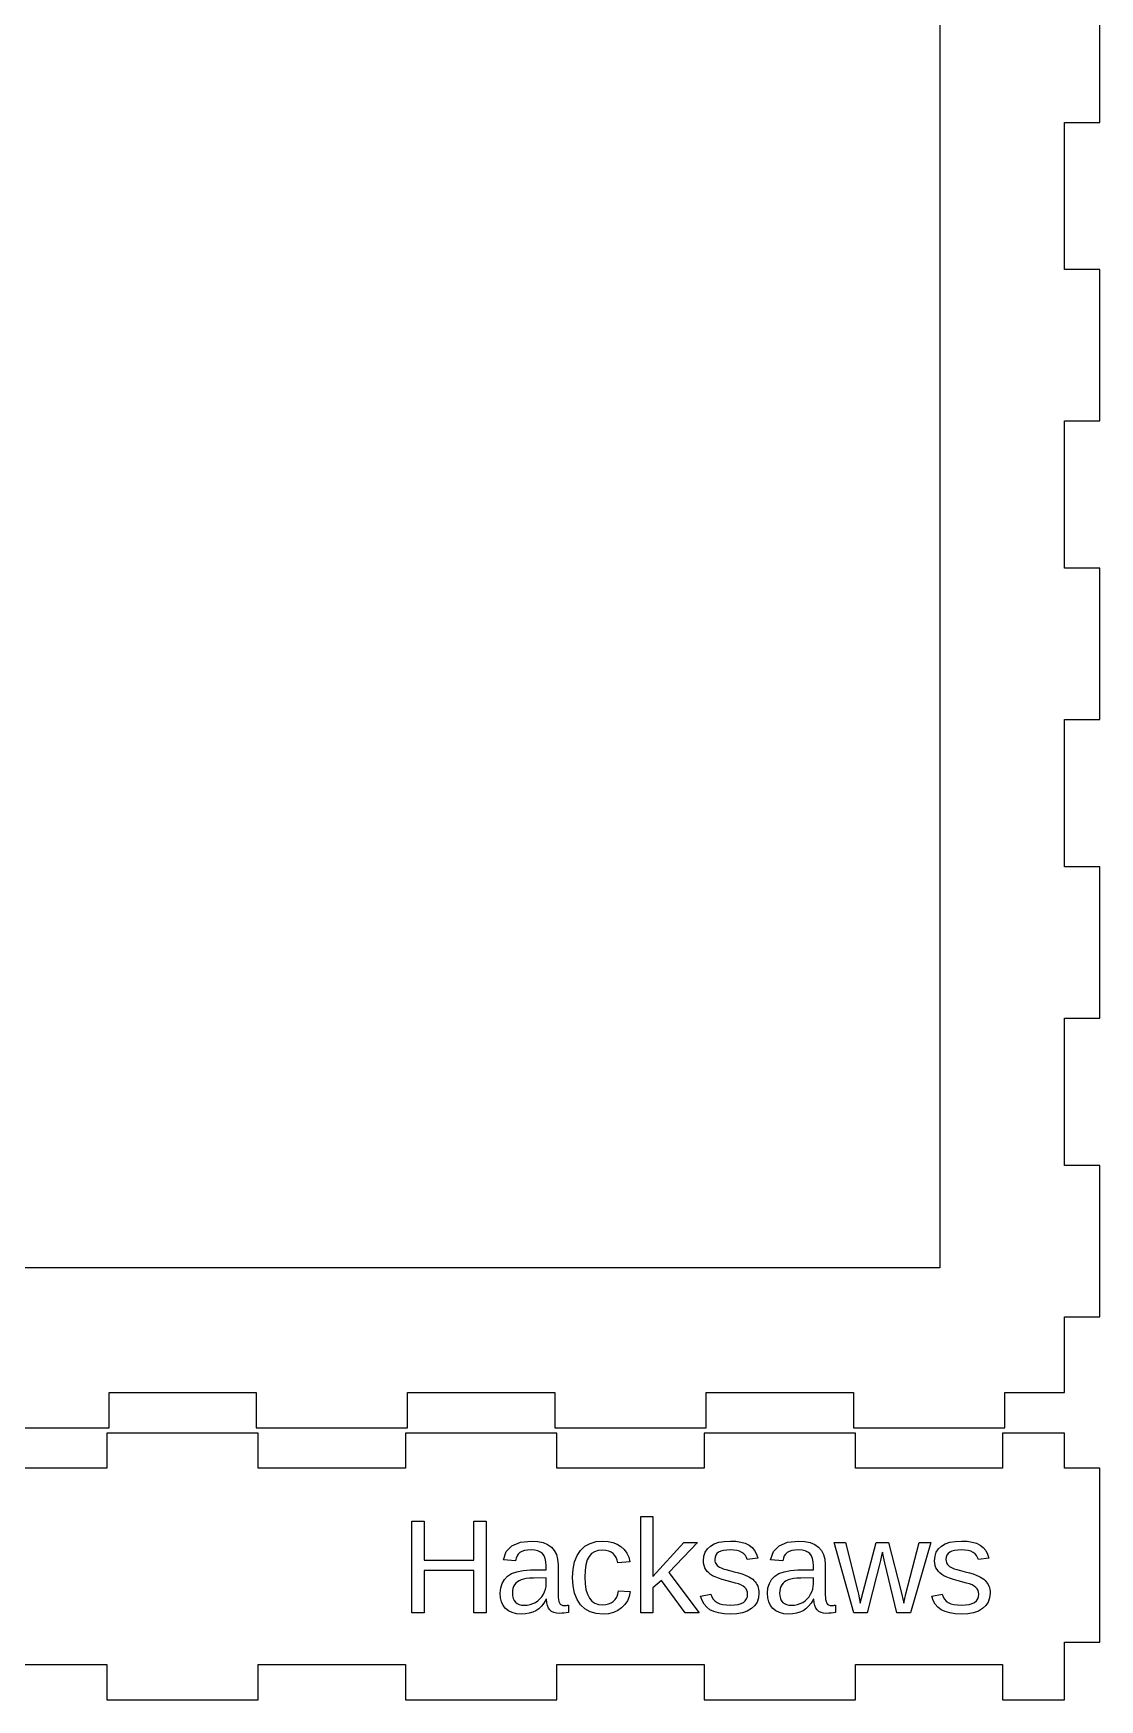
# Model space of a CAD drawing. Header units: metres. Extents: x -388 to 588, y -456 to 144.
# Drawn here: x 0 to 100, y -168.5 to -12.2 of the extents above; entities that cross this region are included whole.
import ezdxf

# ---------------------------------------------------------------- set-up
doc = ezdxf.new("R2010")
doc.units = ezdxf.units.M

msp = doc.modelspace()

# ---------------------------------------------------------------- linework, layer by layer
for p, q in [((85, 129), (85, -128)), ((100, -20.6), (100, -6.4)), ((96.7, -34.4), (96.7, -20.6)), ((96.7, -20.6), (100, -20.6)), ((100, -34.4), (96.7, -34.4)), ((100, -48.6), (100, -34.4)), ((96.7, -62.4), (96.7, -48.6)), ((96.7, -48.6), (100, -48.6)), ((100, -62.4), (96.7, -62.4)), ((100, -76.6), (100, -62.4)), ((96.7, -90.4), (96.7, -76.6)), ((96.7, -76.6), (100, -76.6)), ((100, -90.4), (96.7, -90.4)), ((100, -104.6), (100, -90.4)), ((96.7, -118.4), (96.7, -104.6)), ((96.7, -104.6), (100, -104.6)), ((100, -118.4), (96.7, -118.4)), ((100, -132.6), (100, -118.4)), ((85, -128), (-85, -128)), ((96.7, -139.7), (96.7, -132.6)), ((96.7, -132.6), (100, -132.6)), ((7.1, -143), (7.1, -139.7)), ((7.1, -139.7), (20.9, -139.7)), ((20.9, -139.7), (20.9, -143)), ((35.1, -143), (35.1, -139.7)), ((35.1, -139.7), (48.9, -139.7)), ((48.9, -139.7), (48.9, -143)), ((63.1, -143), (63.1, -139.7)), ((63.1, -139.7), (76.9, -139.7)), ((76.9, -139.7), (76.9, -143)), ((91.1, -143), (91.1, -139.7)), ((91.1, -139.7), (96.7, -139.7)), ((-7.1, -143), (7.1, -143)), ((21.1, -143.5), (6.9, -143.5)), ((6.9, -143.5), (6.9, -146.8)), ((20.9, -143), (35.1, -143)), ((21.1, -146.8), (21.1, -143.5)), ((49.1, -143.5), (34.9, -143.5)), ((34.9, -143.5), (34.9, -146.8)), ((48.9, -143), (63.1, -143)), ((49.1, -146.8), (49.1, -143.5)), ((77.1, -143.5), (62.9, -143.5)), ((62.9, -143.5), (62.9, -146.8)), ((76.9, -143), (91.1, -143)), ((77.1, -146.8), (77.1, -143.5)), ((96.7, -143.5), (90.9, -143.5)), ((90.9, -143.5), (90.9, -146.8)), ((96.7, -146.8), (96.7, -143.5)), ((6.9, -146.8), (-6.9, -146.8)), ((34.9, -146.8), (21.1, -146.8)), ((62.9, -146.8), (49.1, -146.8)), ((90.9, -146.8), (77.1, -146.8)), ((100, -146.8), (96.7, -146.8)), ((100, -163.1), (100, -146.8)), ((56.9837, -160.344), (56.9837, -151.32)), ((56.9837, -151.32), (58.0807, -151.32)), ((58.0807, -151.32), (58.0807, -156.951)), ((35.4899, -160.344), (35.4899, -151.768)), ((35.4899, -151.768), (36.6539, -151.768)), ((36.6539, -151.768), (36.6539, -155.416)), ((41.3058, -155.416), (41.3058, -151.768)), ((41.3058, -151.768), (42.4698, -151.768)), ((42.4698, -151.768), (42.4698, -160.344)), ((44.0856, -155.378), (44.3549, -154.61)), ((44.3549, -154.61), (44.8836, -154.062)), ((44.8836, -154.062), (45.6719, -153.733)), ((45.821, -154.596), (45.6296, -154.703)), ((45.6719, -153.733), (46.7196, -153.624)), ((46.0624, -154.52), (45.821, -154.596)), ((46.3535, -154.474), (46.0624, -154.52)), ((46.6946, -154.459), (46.3535, -154.474)), ((47.0334, -154.48), (46.6946, -154.459)), ((46.7196, -153.624), (47.3003, -153.659)), ((47.3239, -154.546), (47.0334, -154.48)), ((47.3003, -153.659), (47.8044, -153.767)), ((47.5659, -154.654), (47.3239, -154.546)), ((47.7596, -154.806), (47.5659, -154.654)), ((47.8044, -153.767), (48.2318, -153.945)), ((48.2318, -153.945), (48.5826, -154.195)), ((48.5826, -154.195), (48.856, -154.512)), ((48.856, -154.512), (49.0514, -154.892)), ((50.9914, -154.987), (51.3129, -154.5)), ((51.3129, -154.5), (51.7202, -154.117)), ((51.7202, -154.117), (52.2072, -153.843)), ((52.2072, -153.843), (52.7737, -153.679)), ((52.6322, -154.628), (52.3442, -154.809)), ((52.9807, -154.519), (52.6322, -154.628)), ((52.7737, -153.679), (53.4199, -153.624)), ((53.3899, -154.483), (52.9807, -154.519)), ((53.694, -154.503), (53.3899, -154.483)), ((53.4199, -153.624), (53.9064, -153.656)), ((53.9612, -154.563), (53.694, -154.503)), ((53.9064, -153.656), (54.3497, -153.755)), ((54.1915, -154.664), (53.9612, -154.563)), ((54.3849, -154.805), (54.1915, -154.664)), ((54.3497, -153.755), (54.7499, -153.918)), ((54.7499, -153.918), (55.1069, -154.147)), ((55.1069, -154.147), (55.4112, -154.433)), ((55.4112, -154.433), (55.6529, -154.768)), ((58.0807, -156.951), (61.0017, -153.752)), ((62.2877, -153.752), (59.5987, -156.585)), ((61.0017, -153.752), (62.2877, -153.752)), ((62.8848, -155.052), (63.0059, -154.68)), ((63.0059, -154.68), (63.2078, -154.362)), ((63.2078, -154.362), (63.4904, -154.098)), ((63.4904, -154.098), (63.8504, -153.89)), ((63.8504, -153.89), (64.2844, -153.742)), ((64.2674, -154.68), (64.1117, -154.808)), ((64.4705, -154.58), (64.2674, -154.68)), ((64.2844, -153.742), (64.7924, -153.653)), ((64.7227, -154.51), (64.4705, -154.58)), ((65.024, -154.467), (64.7227, -154.51)), ((64.7924, -153.653), (65.3744, -153.624)), ((65.3744, -154.453), (65.024, -154.467)), ((65.3744, -153.624), (65.8943, -153.648)), ((65.6953, -154.467), (65.3744, -154.453)), ((65.9819, -154.512), (65.6953, -154.467)), ((65.8943, -153.648), (66.3579, -153.72)), ((66.2343, -154.585), (65.9819, -154.512)), ((66.4524, -154.688), (66.2343, -154.585)), ((66.3579, -153.72), (66.7653, -153.84)), ((66.7653, -153.84), (67.1164, -154.008)), ((67.1164, -154.008), (67.4098, -154.229)), ((67.4098, -154.229), (67.6439, -154.508)), ((67.6439, -154.508), (67.8188, -154.844)), ((69.1452, -155.378), (69.4144, -154.61)), ((69.4144, -154.61), (69.9432, -154.062)), ((69.9432, -154.062), (70.7314, -153.733)), ((70.8806, -154.596), (70.6892, -154.703)), ((70.7314, -153.733), (71.7792, -153.624)), ((71.1219, -154.52), (70.8806, -154.596)), ((71.4131, -154.474), (71.1219, -154.52)), ((71.7542, -154.459), (71.4131, -154.474)), ((72.093, -154.48), (71.7542, -154.459)), ((71.7792, -153.624), (72.3599, -153.659)), ((72.3834, -154.546), (72.093, -154.48)), ((72.3599, -153.659), (72.8639, -153.767)), ((72.6255, -154.654), (72.3834, -154.546)), ((72.8192, -154.806), (72.6255, -154.654)), ((72.8639, -153.767), (73.2914, -153.945)), ((73.2914, -153.945), (73.6422, -154.195)), ((73.6422, -154.195), (73.9156, -154.512)), ((73.9156, -154.512), (74.1109, -154.892)), ((76.9355, -160.344), (75.0865, -153.752)), ((75.0865, -153.752), (76.1705, -153.752)), ((76.1705, -153.752), (77.3211, -158.36)), ((77.6555, -158.985), (79.0345, -153.752)), ((79.0345, -153.752), (80.2105, -153.752)), ((79.6195, -154.653), (79.5493, -154.987)), ((79.8395, -155.683), (79.6195, -154.653)), ((80.2105, -153.752), (81.3635, -158.278)), ((81.8335, -158.589), (83.0865, -153.752)), ((84.1585, -153.752), (82.2655, -160.344)), ((83.0865, -153.752), (84.1585, -153.752)), ((84.5586, -155.052), (84.6798, -154.68)), ((84.6798, -154.68), (84.8816, -154.362)), ((84.8816, -154.362), (85.1643, -154.098)), ((85.1643, -154.098), (85.5243, -153.89)), ((85.5243, -153.89), (85.9583, -153.742)), ((85.9413, -154.68), (85.7855, -154.808)), ((86.1443, -154.58), (85.9413, -154.68)), ((85.9583, -153.742), (86.4663, -153.653)), ((86.3965, -154.51), (86.1443, -154.58)), ((86.6978, -154.467), (86.3965, -154.51)), ((86.4663, -153.653), (87.0483, -153.624)), ((87.0483, -154.453), (86.6978, -154.467)), ((87.0483, -153.624), (87.5681, -153.648)), ((87.3691, -154.467), (87.0483, -154.453)), ((87.6558, -154.512), (87.3691, -154.467)), ((87.5681, -153.648), (88.0318, -153.72)), ((87.9081, -154.585), (87.6558, -154.512)), ((88.1263, -154.688), (87.9081, -154.585)), ((88.0318, -153.72), (88.4391, -153.84)), ((88.4391, -153.84), (88.7903, -154.008)), ((88.7903, -154.008), (89.0836, -154.229)), ((89.0836, -154.229), (89.3178, -154.508)), ((89.3178, -154.508), (89.4926, -154.844)), ((36.6539, -155.416), (41.3058, -155.416)), ((45.2306, -155.48), (44.0856, -155.378)), ((45.2807, -155.231), (45.2306, -155.48)), ((45.3639, -155.019), (45.2807, -155.231)), ((45.4802, -154.842), (45.3639, -155.019)), ((45.6296, -154.703), (45.4802, -154.842)), ((47.9079, -155.007), (47.7596, -154.806)), ((48.0139, -155.266), (47.9079, -155.007)), ((48.0774, -155.581), (48.0139, -155.266)), ((48.0986, -155.954), (48.0774, -155.581)), ((48.0986, -156.312), (48.0986, -155.954)), ((49.0514, -154.892), (49.1685, -155.337)), ((49.1685, -155.337), (49.2076, -155.845)), ((49.2076, -155.845), (49.2076, -158.689)), ((50.6239, -156.258), (50.7617, -155.573)), ((50.7617, -155.573), (50.9914, -154.987)), ((51.8222, -155.842), (51.7485, -156.38)), ((51.945, -155.402), (51.8222, -155.842)), ((52.1169, -155.063), (51.945, -155.402)), ((52.3442, -154.809), (52.1169, -155.063)), ((54.5439, -154.979), (54.3849, -154.805)), ((54.6697, -155.182), (54.5439, -154.979)), ((54.7624, -155.413), (54.6697, -155.182)), ((54.8219, -155.672), (54.7624, -155.413)), ((55.9489, -155.587), (54.8219, -155.672)), ((55.6529, -154.768), (55.8322, -155.153)), ((55.8322, -155.153), (55.9489, -155.587)), ((62.8444, -155.478), (62.8848, -155.052)), ((62.8586, -155.713), (62.8444, -155.478)), ((62.9012, -155.93), (62.8586, -155.713)), ((62.9721, -156.127), (62.9012, -155.93)), ((63.0714, -156.305), (62.9721, -156.127)), ((63.9337, -155.152), (63.9114, -155.368)), ((63.9114, -155.368), (63.9206, -155.503)), ((63.9206, -155.503), (63.9482, -155.625)), ((64.0004, -154.965), (63.9337, -155.152)), ((63.9482, -155.625), (63.9941, -155.736)), ((63.9941, -155.736), (64.0584, -155.834)), ((64.1117, -154.808), (64.0004, -154.965)), ((64.0584, -155.834), (64.1407, -155.922)), ((64.1407, -155.922), (64.2407, -156.003)), ((64.2407, -156.003), (64.3582, -156.078)), ((64.3582, -156.078), (64.4934, -156.146)), ((64.4934, -156.146), (64.6777, -156.216)), ((64.6777, -156.216), (64.9417, -156.298)), ((66.6345, -154.818), (66.4524, -154.688)), ((66.7777, -154.973), (66.6345, -154.818)), ((66.882, -155.154), (66.7777, -154.973)), ((66.9474, -155.361), (66.882, -155.154)), ((67.9344, -155.239), (66.9474, -155.361)), ((67.8188, -154.844), (67.9344, -155.239)), ((70.2902, -155.48), (69.1452, -155.378)), ((70.3402, -155.231), (70.2902, -155.48)), ((70.4234, -155.019), (70.3402, -155.231)), ((70.5397, -154.842), (70.4234, -155.019)), ((70.6892, -154.703), (70.5397, -154.842)), ((72.9675, -155.007), (72.8192, -154.806)), ((73.0734, -155.266), (72.9675, -155.007)), ((73.137, -155.581), (73.0734, -155.266)), ((73.1582, -155.954), (73.137, -155.581)), ((73.1582, -156.312), (73.1582, -155.954)), ((74.1109, -154.892), (74.2281, -155.337)), ((74.2281, -155.337), (74.2672, -155.845)), ((74.2672, -155.845), (74.2672, -158.689)), ((79.3272, -155.941), (79.0793, -156.925)), ((79.4485, -155.442), (79.3272, -155.941)), ((79.5493, -154.987), (79.4485, -155.442)), ((80.9915, -160.344), (79.8395, -155.683)), ((84.5183, -155.478), (84.5586, -155.052)), ((84.5324, -155.713), (84.5183, -155.478)), ((84.575, -155.93), (84.5324, -155.713)), ((84.646, -156.127), (84.575, -155.93)), ((84.7453, -156.305), (84.646, -156.127)), ((85.6075, -155.152), (85.5853, -155.368)), ((85.5853, -155.368), (85.5945, -155.503)), ((85.5945, -155.503), (85.622, -155.625)), ((85.6743, -154.965), (85.6075, -155.152)), ((85.622, -155.625), (85.6679, -155.736)), ((85.6679, -155.736), (85.7323, -155.834)), ((85.7855, -154.808), (85.6743, -154.965)), ((85.7323, -155.834), (85.8146, -155.922)), ((85.8146, -155.922), (85.9145, -156.003)), ((85.9145, -156.003), (86.0321, -156.078)), ((86.0321, -156.078), (86.1673, -156.146)), ((86.1673, -156.146), (86.3516, -156.216)), ((86.3516, -156.216), (86.6155, -156.298)), ((88.3083, -154.818), (88.1263, -154.688)), ((88.4515, -154.973), (88.3083, -154.818)), ((88.5558, -155.154), (88.4515, -154.973)), ((88.6213, -155.361), (88.5558, -155.154)), ((89.6083, -155.239), (88.6213, -155.361)), ((89.4926, -154.844), (89.6083, -155.239)), ((41.3058, -156.391), (36.6539, -156.391)), ((36.6539, -156.391), (36.6539, -160.344)), ((41.3058, -160.344), (41.3058, -156.391)), ((43.8365, -158.018), (43.9621, -157.593)), ((43.9621, -157.593), (44.1715, -157.229)), ((44.1715, -157.229), (44.4646, -156.924)), ((44.4646, -156.924), (44.8509, -156.68)), ((44.8509, -156.68), (45.3399, -156.501)), ((45.1336, -157.718), (45.0413, -157.883)), ((45.2511, -157.574), (45.1336, -157.718)), ((45.3916, -157.451), (45.2511, -157.574)), ((45.3399, -156.501), (45.9314, -156.386)), ((45.5551, -157.347), (45.3916, -157.451)), ((45.7416, -157.264), (45.5551, -157.347)), ((45.9633, -157.199), (45.7416, -157.264)), ((45.9314, -156.386), (46.6256, -156.336)), ((46.2314, -157.15), (45.9633, -157.199)), ((46.5458, -157.119), (46.2314, -157.15)), ((46.9066, -157.105), (46.5458, -157.119)), ((46.6256, -156.336), (48.0986, -156.312)), ((48.0986, -157.08), (46.9066, -157.105)), ((48.0818, -157.878), (48.0986, -157.626)), ((48.0986, -157.626), (48.0986, -157.08)), ((50.5779, -157.042), (50.6239, -156.258)), ((50.6237, -157.831), (50.5779, -157.042)), ((51.7485, -156.38), (51.7239, -157.018)), ((51.7239, -157.018), (51.7501, -157.634)), ((51.7501, -157.634), (51.8284, -158.166)), ((58.8977, -157.334), (58.0807, -157.998)), ((61.1437, -160.344), (58.8977, -157.334)), ((59.5987, -156.585), (62.4287, -160.344)), ((63.1959, -156.466), (63.0714, -156.305)), ((63.3422, -156.616), (63.1959, -156.466)), ((63.5104, -156.752), (63.3422, -156.616)), ((63.7004, -156.877), (63.5104, -156.752)), ((63.9357, -156.995), (63.7004, -156.877)), ((64.2397, -157.114), (63.9357, -156.995)), ((64.6122, -157.235), (64.2397, -157.114)), ((65.0534, -157.357), (64.6122, -157.235)), ((64.9417, -156.298), (65.2852, -156.393)), ((65.8444, -157.565), (65.0534, -157.357)), ((65.2852, -156.393), (65.7084, -156.5)), ((65.7084, -156.5), (66.1162, -156.608)), ((66.1242, -157.65), (65.8444, -157.565)), ((66.1162, -156.608), (66.4627, -156.711)), ((66.3627, -157.745), (66.1242, -157.65)), ((66.5597, -157.852), (66.3627, -157.745)), ((66.4627, -156.711), (66.7477, -156.811)), ((66.7477, -156.811), (66.9714, -156.907)), ((66.9714, -156.907), (67.1547, -157.003)), ((67.1547, -157.003), (67.3177, -157.104)), ((67.3177, -157.104), (67.4602, -157.21)), ((67.4602, -157.21), (67.5824, -157.321)), ((67.5824, -157.321), (67.688, -157.438)), ((67.688, -157.438), (67.7809, -157.564)), ((67.7809, -157.564), (67.8611, -157.7)), ((67.8611, -157.7), (67.9284, -157.844)), ((68.8961, -158.018), (69.0217, -157.593)), ((69.0217, -157.593), (69.231, -157.229)), ((69.231, -157.229), (69.5242, -156.924)), ((69.5242, -156.924), (69.9105, -156.68)), ((69.9105, -156.68), (70.3994, -156.501)), ((70.1932, -157.718), (70.1009, -157.883)), ((70.3107, -157.574), (70.1932, -157.718)), ((70.4512, -157.451), (70.3107, -157.574)), ((70.3994, -156.501), (70.991, -156.386)), ((70.6147, -157.347), (70.4512, -157.451)), ((70.8012, -157.264), (70.6147, -157.347)), ((71.0229, -157.199), (70.8012, -157.264)), ((70.991, -156.386), (71.6852, -156.336)), ((71.2909, -157.15), (71.0229, -157.199)), ((71.6054, -157.119), (71.2909, -157.15)), ((71.9662, -157.105), (71.6054, -157.119)), ((71.6852, -156.336), (73.1582, -156.312)), ((73.1582, -157.08), (71.9662, -157.105)), ((73.1414, -157.878), (73.1582, -157.626)), ((73.1582, -157.626), (73.1582, -157.08)), ((79.0793, -156.925), (78.7047, -158.392)), ((84.8697, -156.466), (84.7453, -156.305)), ((85.016, -156.616), (84.8697, -156.466)), ((85.1842, -156.752), (85.016, -156.616)), ((85.3743, -156.877), (85.1842, -156.752)), ((85.6096, -156.995), (85.3743, -156.877)), ((85.9135, -157.114), (85.6096, -156.995)), ((86.2861, -157.235), (85.9135, -157.114)), ((86.7273, -157.357), (86.2861, -157.235)), ((86.6155, -156.298), (86.9591, -156.393)), ((87.5183, -157.565), (86.7273, -157.357)), ((86.9591, -156.393), (87.3823, -156.5)), ((87.3823, -156.5), (87.7901, -156.608)), ((87.7981, -157.65), (87.5183, -157.565)), ((87.7901, -156.608), (88.1365, -156.711)), ((88.0365, -157.745), (87.7981, -157.65)), ((88.2336, -157.852), (88.0365, -157.745)), ((88.1365, -156.711), (88.4216, -156.811)), ((88.4216, -156.811), (88.6453, -156.907)), ((88.6453, -156.907), (88.8286, -157.003)), ((88.8286, -157.003), (88.9915, -157.104)), ((88.9915, -157.104), (89.1341, -157.21)), ((89.1341, -157.21), (89.2563, -157.321)), ((89.2563, -157.321), (89.3619, -157.438)), ((89.3619, -157.438), (89.4548, -157.564)), ((89.4548, -157.564), (89.5349, -157.7)), ((89.5349, -157.7), (89.6023, -157.844)), ((43.7946, -158.502), (43.8365, -158.018)), ((43.8257, -158.936), (43.7946, -158.502)), ((43.9189, -159.322), (43.8257, -158.936)), ((44.0742, -159.658), (43.9189, -159.322)), ((44.9358, -158.284), (44.9226, -158.521)), ((44.9226, -158.521), (44.9406, -158.775)), ((44.9754, -158.071), (44.9358, -158.284)), ((44.9406, -158.775), (44.9944, -158.999)), ((45.0413, -157.883), (44.9754, -158.071)), ((44.9944, -158.999), (45.084, -159.192)), ((45.084, -159.192), (45.2096, -159.355)), ((45.2096, -159.355), (45.3689, -159.483)), ((46.8533, -159.493), (47.0946, -159.373)), ((47.0946, -159.373), (47.3153, -159.222)), ((47.3153, -159.222), (47.5114, -159.045)), ((47.5114, -159.045), (47.6828, -158.843)), ((47.6828, -158.843), (47.8296, -158.616)), ((47.8296, -158.616), (47.9473, -158.373)), ((48.0986, -159.087), (47.8806, -159.438)), ((47.9473, -158.373), (48.0314, -158.128)), ((48.0314, -158.128), (48.0818, -157.878)), ((48.1346, -159.087), (48.0986, -159.087)), ((48.1677, -159.405), (48.1346, -159.087)), ((49.2076, -158.689), (49.2155, -158.918)), ((49.2155, -158.918), (49.2394, -159.116)), ((49.2394, -159.116), (49.2791, -159.285)), ((49.2791, -159.285), (49.3346, -159.424)), ((50.7609, -158.519), (50.6237, -157.831)), ((50.9897, -159.108), (50.7609, -158.519)), ((51.3099, -159.596), (50.9897, -159.108)), ((51.8284, -158.166), (51.9591, -158.611)), ((51.9591, -158.611), (52.1419, -158.972)), ((52.1419, -158.972), (52.3774, -159.25)), ((52.3774, -159.25), (52.6659, -159.448)), ((54.1778, -159.426), (54.3879, -159.286)), ((54.3879, -159.286), (54.5674, -159.103)), ((54.5674, -159.103), (54.7087, -158.877)), ((54.7087, -158.877), (54.8119, -158.608)), ((54.8119, -158.608), (54.8769, -158.296)), ((54.8769, -158.296), (55.9859, -158.37)), ((55.7177, -159.232), (55.4791, -159.591)), ((55.8866, -158.825), (55.7177, -159.232)), ((55.9859, -158.37), (55.8866, -158.825)), ((58.0807, -157.998), (58.0807, -160.344)), ((62.5814, -158.802), (63.5504, -158.613)), ((62.7117, -159.203), (62.5814, -158.802)), ((62.9007, -159.547), (62.7117, -159.203)), ((63.5504, -158.613), (63.6397, -158.86)), ((63.6397, -158.86), (63.7667, -159.072)), ((63.7667, -159.072), (63.9312, -159.249)), ((63.9312, -159.249), (64.1334, -159.39)), ((66.7154, -157.969), (66.5597, -157.852)), ((66.5954, -159.379), (66.7661, -159.234)), ((66.8336, -158.1), (66.7154, -157.969)), ((66.7661, -159.234), (66.8879, -159.056)), ((66.9179, -158.25), (66.8336, -158.1)), ((66.8879, -159.056), (66.9611, -158.847)), ((66.9686, -158.418), (66.9179, -158.25)), ((66.9611, -158.847), (66.9854, -158.605)), ((66.9854, -158.605), (66.9686, -158.418)), ((67.8744, -159.349), (67.6532, -159.683)), ((68.0072, -158.961), (67.8744, -159.349)), ((67.9284, -157.844), (67.9822, -157.997)), ((67.9822, -157.997), (68.0207, -158.161)), ((68.0514, -158.52), (68.0072, -158.961)), ((68.0207, -158.161), (68.0437, -158.335)), ((68.0437, -158.335), (68.0514, -158.52)), ((68.8542, -158.502), (68.8961, -158.018)), ((68.8852, -158.936), (68.8542, -158.502)), ((68.9784, -159.322), (68.8852, -158.936)), ((69.1337, -159.658), (68.9784, -159.322)), ((69.9954, -158.284), (69.9822, -158.521)), ((69.9822, -158.521), (70.0001, -158.775)), ((70.0349, -158.071), (69.9954, -158.284)), ((70.0001, -158.775), (70.0539, -158.999)), ((70.1009, -157.883), (70.0349, -158.071)), ((70.0539, -158.999), (70.1436, -159.192)), ((70.1436, -159.192), (70.2692, -159.355)), ((70.2692, -159.355), (70.4284, -159.483)), ((71.9129, -159.493), (72.1542, -159.373)), ((72.1542, -159.373), (72.3749, -159.222)), ((72.3749, -159.222), (72.5709, -159.045)), ((72.5709, -159.045), (72.7424, -158.843)), ((72.7424, -158.843), (72.8892, -158.616)), ((72.8892, -158.616), (73.0069, -158.373)), ((73.1582, -159.087), (72.9402, -159.438)), ((73.0069, -158.373), (73.0909, -158.128)), ((73.0909, -158.128), (73.1414, -157.878)), ((73.1942, -159.087), (73.1582, -159.087)), ((73.2272, -159.405), (73.1942, -159.087)), ((74.2672, -158.689), (74.2751, -158.918)), ((74.2751, -158.918), (74.2989, -159.116)), ((74.2989, -159.116), (74.3386, -159.285)), ((74.3386, -159.285), (74.3942, -159.424)), ((77.3211, -158.36), (77.3757, -158.604)), ((77.3757, -158.604), (77.5515, -159.436)), ((77.5515, -159.436), (77.6555, -158.985)), ((78.7047, -158.392), (78.2035, -160.344)), ((81.3635, -158.278), (81.6445, -159.436)), ((81.6445, -159.436), (81.8335, -158.589)), ((84.2553, -158.802), (85.2243, -158.613)), ((84.3856, -159.203), (84.2553, -158.802)), ((84.5745, -159.547), (84.3856, -159.203)), ((85.2243, -158.613), (85.3136, -158.86)), ((85.3136, -158.86), (85.4405, -159.072)), ((85.4405, -159.072), (85.6051, -159.249)), ((85.6051, -159.249), (85.8073, -159.39)), ((88.3893, -157.969), (88.2336, -157.852)), ((88.2693, -159.379), (88.4399, -159.234)), ((88.5074, -158.1), (88.3893, -157.969)), ((88.4399, -159.234), (88.5618, -159.056)), ((88.5918, -158.25), (88.5074, -158.1)), ((88.5618, -159.056), (88.6349, -158.847)), ((88.6424, -158.418), (88.5918, -158.25)), ((88.6349, -158.847), (88.6593, -158.605)), ((88.6593, -158.605), (88.6424, -158.418)), ((89.5483, -159.349), (89.327, -159.683)), ((89.681, -158.961), (89.5483, -159.349)), ((89.6023, -157.844), (89.6561, -157.997)), ((89.6561, -157.997), (89.6945, -158.161)), ((89.7253, -158.52), (89.681, -158.961)), ((89.6945, -158.161), (89.7176, -158.335)), ((89.7176, -158.335), (89.7253, -158.52)), ((36.6539, -160.344), (35.4899, -160.344)), ((42.4698, -160.344), (41.3058, -160.344)), ((44.2916, -159.946), (44.0742, -159.658)), ((44.5708, -160.176), (44.2916, -159.946)), ((44.9114, -160.34), (44.5708, -160.176)), ((45.3133, -160.439), (44.9114, -160.34)), ((45.7766, -160.472), (45.3133, -160.439)), ((45.3689, -159.483), (45.5586, -159.575)), ((45.5586, -159.575), (45.7789, -159.63)), ((46.1586, -160.452), (45.7766, -160.472)), ((45.7789, -159.63), (46.0296, -159.649)), ((46.0296, -159.649), (46.3208, -159.631)), ((46.5106, -160.393), (46.1586, -160.452)), ((46.3208, -159.631), (46.5954, -159.58)), ((46.8326, -160.295), (46.5106, -160.393)), ((46.5954, -159.58), (46.8533, -159.493)), ((47.1246, -160.158), (46.8326, -160.295)), ((47.3936, -159.973), (47.1246, -160.158)), ((47.6456, -159.733), (47.3936, -159.973)), ((47.8806, -159.438), (47.6456, -159.733)), ((48.2309, -159.678), (48.1677, -159.405)), ((48.3242, -159.906), (48.2309, -159.678)), ((48.4476, -160.089), (48.3242, -159.906)), ((48.6068, -160.228), (48.4476, -160.089)), ((48.8074, -160.328), (48.6068, -160.228)), ((49.0493, -160.388), (48.8074, -160.328)), ((49.3326, -160.408), (49.0493, -160.388)), ((49.5475, -160.402), (49.3326, -160.408)), ((49.3346, -159.424), (49.413, -159.532)), ((49.413, -159.532), (49.5201, -159.609)), ((49.5201, -159.609), (49.656, -159.655)), ((49.7601, -160.383), (49.5475, -160.402)), ((49.656, -159.655), (49.8206, -159.671)), ((49.9705, -160.353), (49.7601, -160.383)), ((49.8206, -159.671), (49.9022, -159.668)), ((49.9022, -159.668), (49.9891, -159.66)), ((50.1786, -160.311), (49.9705, -160.353)), ((49.9891, -159.66), (50.0812, -159.647)), ((50.0812, -159.647), (50.1786, -159.628)), ((50.1786, -159.628), (50.1786, -160.311)), ((51.7171, -159.979), (51.3099, -159.596)), ((52.2064, -160.253), (51.7171, -159.979)), ((52.7781, -160.417), (52.2064, -160.253)), ((52.6659, -159.448), (53.0074, -159.567)), ((53.4319, -160.472), (52.7781, -160.417)), ((53.0074, -159.567), (53.4019, -159.607)), ((53.4019, -159.607), (53.6848, -159.587)), ((53.9355, -160.436), (53.4319, -160.472)), ((53.6848, -159.587), (53.9434, -159.526)), ((54.3932, -160.329), (53.9355, -160.436)), ((53.9434, -159.526), (54.1778, -159.426)), ((54.805, -160.151), (54.3932, -160.329)), ((55.1709, -159.901), (54.805, -160.151)), ((55.4791, -159.591), (55.1709, -159.901)), ((58.0807, -160.344), (56.9837, -160.344)), ((62.4287, -160.344), (61.1437, -160.344)), ((63.1482, -159.835), (62.9007, -159.547)), ((63.4544, -160.067), (63.1482, -159.835)), ((63.8253, -160.244), (63.4544, -160.067)), ((64.2669, -160.37), (63.8253, -160.244)), ((64.1334, -159.39), (64.3764, -159.498)), ((64.7793, -160.446), (64.2669, -160.37)), ((64.3764, -159.498), (64.6624, -159.575)), ((64.6624, -159.575), (64.9914, -159.621)), ((65.3624, -160.472), (64.7793, -160.446)), ((64.9914, -159.621), (65.3634, -159.637)), ((65.964, -160.44), (65.3624, -160.472)), ((65.3634, -159.637), (65.7562, -159.621)), ((65.7562, -159.621), (66.0924, -159.572)), ((66.4947, -160.345), (65.964, -160.44)), ((66.0924, -159.572), (66.3722, -159.492)), ((66.3722, -159.492), (66.5954, -159.379)), ((66.9545, -160.186), (66.4947, -160.345)), ((67.3434, -159.964), (66.9545, -160.186)), ((67.6532, -159.683), (67.3434, -159.964)), ((69.3512, -159.946), (69.1337, -159.658)), ((69.6304, -160.176), (69.3512, -159.946)), ((69.9709, -160.34), (69.6304, -160.176)), ((70.3729, -160.439), (69.9709, -160.34)), ((70.8362, -160.472), (70.3729, -160.439)), ((70.4284, -159.483), (70.6182, -159.575)), ((70.6182, -159.575), (70.8384, -159.63)), ((71.2182, -160.452), (70.8362, -160.472)), ((70.8384, -159.63), (71.0892, -159.649)), ((71.0892, -159.649), (71.3804, -159.631)), ((71.5702, -160.393), (71.2182, -160.452)), ((71.3804, -159.631), (71.6549, -159.58)), ((71.8922, -160.295), (71.5702, -160.393)), ((71.6549, -159.58), (71.9129, -159.493)), ((72.1842, -160.158), (71.8922, -160.295)), ((72.4532, -159.973), (72.1842, -160.158)), ((72.7052, -159.733), (72.4532, -159.973)), ((72.9402, -159.438), (72.7052, -159.733)), ((73.2904, -159.678), (73.2272, -159.405)), ((73.3837, -159.906), (73.2904, -159.678)), ((73.5072, -160.089), (73.3837, -159.906)), ((73.6664, -160.228), (73.5072, -160.089)), ((73.8669, -160.328), (73.6664, -160.228)), ((74.1089, -160.388), (73.8669, -160.328)), ((74.3922, -160.408), (74.1089, -160.388)), ((74.6071, -160.402), (74.3922, -160.408)), ((74.3942, -159.424), (74.4725, -159.532)), ((74.4725, -159.532), (74.5797, -159.609)), ((74.5797, -159.609), (74.7156, -159.655)), ((74.8197, -160.383), (74.6071, -160.402)), ((74.7156, -159.655), (74.8802, -159.671)), ((75.0301, -160.353), (74.8197, -160.383)), ((74.8802, -159.671), (74.9618, -159.668)), ((74.9618, -159.668), (75.0487, -159.66)), ((75.2382, -160.311), (75.0301, -160.353)), ((75.0487, -159.66), (75.1408, -159.647)), ((75.1408, -159.647), (75.2382, -159.628)), ((75.2382, -159.628), (75.2382, -160.311)), ((78.2035, -160.344), (76.9355, -160.344)), ((82.2655, -160.344), (80.9915, -160.344)), ((84.8221, -159.835), (84.5745, -159.547)), ((85.1283, -160.067), (84.8221, -159.835)), ((85.4991, -160.244), (85.1283, -160.067)), ((85.9408, -160.37), (85.4991, -160.244)), ((85.8073, -159.39), (86.0503, -159.498)), ((86.4531, -160.446), (85.9408, -160.37)), ((86.0503, -159.498), (86.3363, -159.575)), ((86.3363, -159.575), (86.6653, -159.621)), ((87.0363, -160.472), (86.4531, -160.446)), ((86.6653, -159.621), (87.0373, -159.637)), ((87.6378, -160.44), (87.0363, -160.472)), ((87.0373, -159.637), (87.43, -159.621)), ((87.43, -159.621), (87.7663, -159.572)), ((88.1685, -160.345), (87.6378, -160.44)), ((87.7663, -159.572), (88.046, -159.492)), ((88.046, -159.492), (88.2693, -159.379)), ((88.6283, -160.186), (88.1685, -160.345)), ((89.0173, -159.964), (88.6283, -160.186)), ((89.327, -159.683), (89.0173, -159.964)), ((96.7, -168.5), (96.7, -163.1)), ((96.7, -163.1), (100, -163.1)), ((-6.9, -165.2), (6.9, -165.2)), ((6.9, -165.2), (6.9, -168.5)), ((21.1, -168.5), (21.1, -165.2)), ((21.1, -165.2), (34.9, -165.2)), ((34.9, -165.2), (34.9, -168.5)), ((49.1, -168.5), (49.1, -165.2)), ((49.1, -165.2), (62.9, -165.2)), ((62.9, -165.2), (62.9, -168.5)), ((77.1, -168.5), (77.1, -165.2)), ((77.1, -165.2), (90.9, -165.2)), ((90.9, -165.2), (90.9, -168.5)), ((6.9, -168.5), (21.1, -168.5)), ((34.9, -168.5), (49.1, -168.5)), ((62.9, -168.5), (77.1, -168.5)), ((90.9, -168.5), (96.7, -168.5))]:
    msp.add_line(p, q)

doc.saveas('drawing.dxf')
